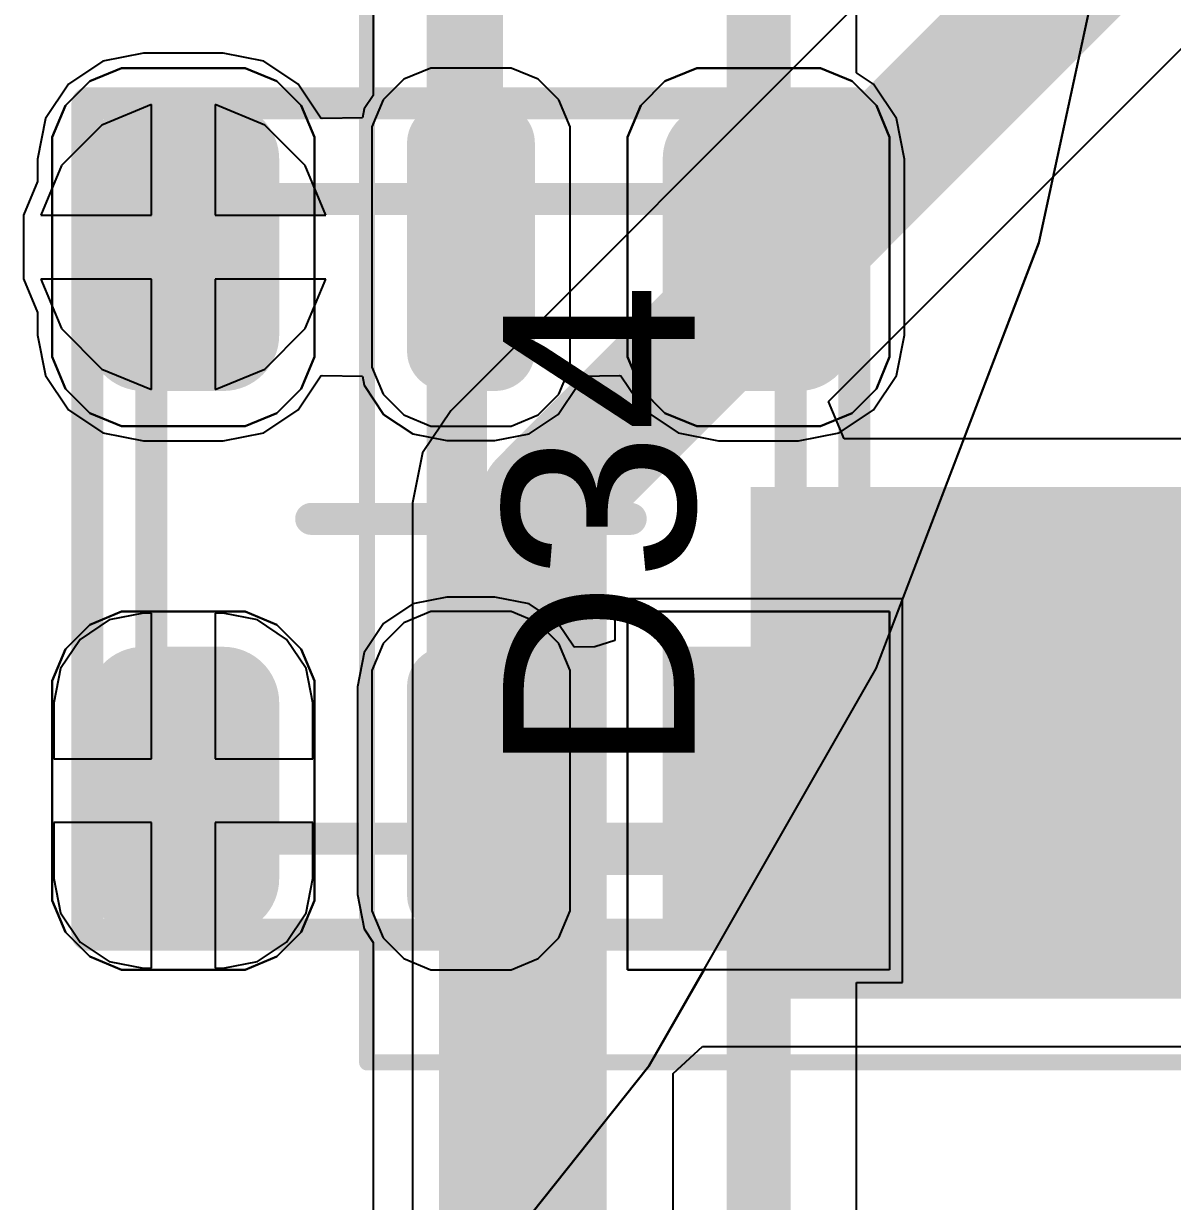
# Model space of a CAD drawing. Header units: inches. Extents: x -5 to 179, y -47 to 8.
# Drawn here: x 76.6 to 80.195, y -19.16 to -15.476 of the extents above; entities that cross this region are included whole.
import ezdxf

# ---------------------------------------------------------------- set-up
doc = ezdxf.new("R2010")
doc.units = ezdxf.units.IN
for name, color, linetype in [('Bottom 3D Body', 56, 'Continuous'), ('Bottom Courtyard', 56, 'Continuous'), ('Bottom Layer', 5, 'Continuous'), ('Bottom Overlay', 54, 'Continuous'), ('Bottom Paste', 16, 'Continuous'), ('Bottom Solder', 6, 'Continuous'), ('Top 3D Body', 56, 'Continuous'), ('Top Courtyard', 56, 'Continuous'), ('Top Layer', 1, 'Continuous'), ('Top Overlay', 2, 'Continuous'), ('Top Paste', 8, 'Continuous'), ('Top Solder', 216, 'Continuous'), ('Via Holes', 16, 'Continuous')]:
    doc.layers.add(name, color=color, linetype=linetype)
doc.styles.add('Arial', font='', dxfattribs={"height": 0.2})
doc.styles.get('Arial').set_extended_font_data('Arial')

# ---------------------------------------------------------------- blocks, each defined once
blk = doc.blocks.new('TRIM_TC33X_2_103E_B_1006')
at = {"layer": 'Bottom Layer'}
blk.add_hatch(color=5, dxfattribs=at).paths.add_polyline_path([(0.7, -0.8), (0.7, 0.8), (2.2, 0.8), (2.2, -0.8)])
at = {"layer": 'Bottom Paste'}
blk.add_hatch(color=16, dxfattribs=at).paths.add_polyline_path([(0.7, -0.8), (0.7, 0.8), (2.2, 0.8), (2.2, -0.8)])
at = {"layer": 'Bottom Solder'}
blk.add_hatch(color=6, dxfattribs=at).paths.add_polyline_path([(0.65, -0.85), (0.65, 0.85), (2.25, 0.85), (2.25, -0.85)])
at = {"layer": 'Bottom 3D Body'}
for points in [[(1.8, -1.8, 0.127, 0.127, 0), (1.8, 1.8, 0.127, 0.127, 0)], [(1.8, -1.8, 0.127, 0.127, 0), (-2, -1.8, 0.127, 0.127, 0)]]:
    blk.add_lwpolyline(points, format="xyseb", dxfattribs=at)
blk.add_lwpolyline([(1.7682, -1.8, 0.0635, 0.0635, 1), (1.8317, -1.8, 0.0635, 0.0635, 1)], format="xyseb", close=True, dxfattribs=at)
blk.add_lwpolyline([(1.7682, -1.8, 0.0635, 0.0635, 1), (1.8317, -1.8, 0.0635, 0.0635, 1)], format="xyseb", close=True, dxfattribs=at)
at = {"layer": 'Bottom Courtyard'}
for points in [[(2.45, -2.05, 0.05, 0.05, 0), (2.45, 2.05, 0.05, 0.05, 0)], [(2.45, -2.05, 0.05, 0.05, 0), (-2.65, -2.05, 0.05, 0.05, 0)]]:
    blk.add_lwpolyline(points, format="xyseb", dxfattribs=at)
blk.add_lwpolyline([(2.4375, -2.05, 0.025, 0.025, 1), (2.4625, -2.05, 0.025, 0.025, 1)], format="xyseb", close=True, dxfattribs=at)
blk.add_lwpolyline([(2.4375, -2.05, 0.025, 0.025, 1), (2.4625, -2.05, 0.025, 0.025, 1)], format="xyseb", close=True, dxfattribs=at)
at = {"layer": 'Bottom Overlay'}
for points in [[(1.8, -1.8, 0.127, 0.127, 0), (1.8, -1.2, 0.127, 0.127, 0)], [(1.8, -1.8, 0.127, 0.127, 0), (-0.85, -1.8, 0.127, 0.127, 0)]]:
    blk.add_lwpolyline(points, format="xyseb", dxfattribs=at)
for points in [[(1.7682, -1.2, 0.0635, 0.0635, 1), (1.8317, -1.2, 0.0635, 0.0635, 1)], [(-0.8818, -1.8, 0.0635, 0.0635, 1), (-0.8183, -1.8, 0.0635, 0.0635, 1)], [(1.7682, -1.8, 0.0635, 0.0635, 1), (1.8317, -1.8, 0.0635, 0.0635, 1)], [(1.7682, -1.8, 0.0635, 0.0635, 1), (1.8317, -1.8, 0.0635, 0.0635, 1)]]:
    blk.add_lwpolyline(points, format="xyseb", close=True, dxfattribs=at)
blk = doc.blocks.new('APA_RGB_LED_2020_1062')
at = {"layer": 'Top Layer'}
h = blk.add_hatch(color=1, dxfattribs=at)
edge = h.paths.add_edge_path()
edge.add_arc((-1.125, 1.025), 0.125, 90, 180)
edge.add_line((-1.25, 1.025), (-1.25, 0.775))
edge.add_arc((-1.125, 0.775), 0.125, 180, 270)
edge.add_line((-1.125, 0.65), (-0.575, 0.65))
edge.add_arc((-0.575, 0.775), 0.125, 270, 360)
edge.add_line((-0.45, 0.775), (-0.45, 1.025))
edge.add_arc((-0.575, 1.025), 0.125, 0, 90)
edge.add_line((-0.575, 1.15), (-1.125, 1.15))
h = blk.add_hatch(color=1, dxfattribs=at)
edge = h.paths.add_edge_path()
edge.add_arc((0.575, 1.025), 0.125, 90, 180)
edge.add_line((0.45, 1.025), (0.45, 0.775))
edge.add_arc((0.575, 0.775), 0.125, 180, 270)
edge.add_line((0.575, 0.65), (1.125, 0.65))
edge.add_arc((1.125, 0.775), 0.125, 270, 360)
edge.add_line((1.25, 0.775), (1.25, 1.025))
edge.add_arc((1.125, 1.025), 0.125, 0, 90)
edge.add_line((1.125, 1.15), (0.575, 1.15))
h = blk.add_hatch(color=1, dxfattribs=at)
edge = h.paths.add_edge_path()
edge.add_arc((-1.175, 0.075), 0.075, 90, 180)
edge.add_line((-1.25, 0.075), (-1.25, -0.075))
edge.add_arc((-1.175, -0.075), 0.075, 180, 270)
edge.add_line((-1.175, -0.15), (-0.525, -0.15))
edge.add_arc((-0.525, -0.075), 0.075, 270, 360)
edge.add_line((-0.45, -0.075), (-0.45, 0.075))
edge.add_arc((-0.525, 0.075), 0.075, 0, 90)
edge.add_line((-0.525, 0.15), (-1.175, 0.15))
h = blk.add_hatch(color=1, dxfattribs=at)
edge = h.paths.add_edge_path()
edge.add_arc((0.525, 0.075), 0.075, 90, 180)
edge.add_line((0.45, 0.075), (0.45, -0.075))
edge.add_arc((0.525, -0.075), 0.075, 180, 270)
edge.add_line((0.525, -0.15), (1.175, -0.15))
edge.add_arc((1.175, -0.075), 0.075, 270, 360)
edge.add_line((1.25, -0.075), (1.25, 0.075))
edge.add_arc((1.175, 0.075), 0.075, 0, 90)
edge.add_line((1.175, 0.15), (0.525, 0.15))
blk.add_hatch(color=1, dxfattribs=at).paths.add_polyline_path([(-1.25, -0.65), (-0.45, -0.65), (-0.45, -1.15), (-1.25, -1.15)])
h = blk.add_hatch(color=1, dxfattribs=at)
edge = h.paths.add_edge_path()
edge.add_arc((0.575, -0.775), 0.125, 90, 180)
edge.add_line((0.45, -0.775), (0.45, -1.025))
edge.add_arc((0.575, -1.025), 0.125, 180, 270)
edge.add_line((0.575, -1.15), (1.125, -1.15))
edge.add_arc((1.125, -1.025), 0.125, 270, 360)
edge.add_line((1.25, -1.025), (1.25, -0.775))
edge.add_arc((1.125, -0.775), 0.125, 0, 90)
edge.add_line((1.125, -0.65), (0.575, -0.65))
at = {"layer": 'Top Paste'}
h = blk.add_hatch(color=8, dxfattribs=at)
edge = h.paths.add_edge_path()
edge.add_arc((-1.125, 1.025), 0.125, 90, 180)
edge.add_line((-1.25, 1.025), (-1.25, 0.775))
edge.add_arc((-1.125, 0.775), 0.125, 180, 270)
edge.add_line((-1.125, 0.65), (-0.575, 0.65))
edge.add_arc((-0.575, 0.775), 0.125, 270, 360)
edge.add_line((-0.45, 0.775), (-0.45, 1.025))
edge.add_arc((-0.575, 1.025), 0.125, 0, 90)
edge.add_line((-0.575, 1.15), (-1.125, 1.15))
h = blk.add_hatch(color=8, dxfattribs=at)
edge = h.paths.add_edge_path()
edge.add_arc((0.575, 1.025), 0.125, 90, 180)
edge.add_line((0.45, 1.025), (0.45, 0.775))
edge.add_arc((0.575, 0.775), 0.125, 180, 270)
edge.add_line((0.575, 0.65), (1.125, 0.65))
edge.add_arc((1.125, 0.775), 0.125, 270, 360)
edge.add_line((1.25, 0.775), (1.25, 1.025))
edge.add_arc((1.125, 1.025), 0.125, 0, 90)
edge.add_line((1.125, 1.15), (0.575, 1.15))
h = blk.add_hatch(color=8, dxfattribs=at)
edge = h.paths.add_edge_path()
edge.add_arc((-1.175, 0.075), 0.075, 90, 180)
edge.add_line((-1.25, 0.075), (-1.25, -0.075))
edge.add_arc((-1.175, -0.075), 0.075, 180, 270)
edge.add_line((-1.175, -0.15), (-0.525, -0.15))
edge.add_arc((-0.525, -0.075), 0.075, 270, 360)
edge.add_line((-0.45, -0.075), (-0.45, 0.075))
edge.add_arc((-0.525, 0.075), 0.075, 0, 90)
edge.add_line((-0.525, 0.15), (-1.175, 0.15))
h = blk.add_hatch(color=8, dxfattribs=at)
edge = h.paths.add_edge_path()
edge.add_arc((0.525, 0.075), 0.075, 90, 180)
edge.add_line((0.45, 0.075), (0.45, -0.075))
edge.add_arc((0.525, -0.075), 0.075, 180, 270)
edge.add_line((0.525, -0.15), (1.175, -0.15))
edge.add_arc((1.175, -0.075), 0.075, 270, 360)
edge.add_line((1.25, -0.075), (1.25, 0.075))
edge.add_arc((1.175, 0.075), 0.075, 0, 90)
edge.add_line((1.175, 0.15), (0.525, 0.15))
blk.add_hatch(color=8, dxfattribs=at).paths.add_polyline_path([(-1.25, -0.65), (-0.45, -0.65), (-0.45, -1.15), (-1.25, -1.15)])
h = blk.add_hatch(color=8, dxfattribs=at)
edge = h.paths.add_edge_path()
edge.add_arc((0.575, -0.775), 0.125, 90, 180)
edge.add_line((0.45, -0.775), (0.45, -1.025))
edge.add_arc((0.575, -1.025), 0.125, 180, 270)
edge.add_line((0.575, -1.15), (1.125, -1.15))
edge.add_arc((1.125, -1.025), 0.125, 270, 360)
edge.add_line((1.25, -1.025), (1.25, -0.775))
edge.add_arc((1.125, -0.775), 0.125, 0, 90)
edge.add_line((1.125, -0.65), (0.575, -0.65))
at = {"layer": 'Top Solder'}
h = blk.add_hatch(color=216, dxfattribs=at)
edge = h.paths.add_edge_path()
edge.add_arc((-1.125, 1.025), 0.175, 90, 180)
edge.add_line((-1.3, 1.025), (-1.3, 0.775))
edge.add_arc((-1.125, 0.775), 0.175, 180, 270)
edge.add_line((-1.125, 0.6), (-0.575, 0.6))
edge.add_arc((-0.575, 0.775), 0.175, 270, 360)
edge.add_line((-0.4, 0.775), (-0.4, 1.025))
edge.add_arc((-0.575, 1.025), 0.175, 0, 90)
edge.add_line((-0.575, 1.2), (-1.125, 1.2))
h = blk.add_hatch(color=216, dxfattribs=at)
edge = h.paths.add_edge_path()
edge.add_arc((0.575, 1.025), 0.175, 90, 180)
edge.add_line((0.4, 1.025), (0.4, 0.775))
edge.add_arc((0.575, 0.775), 0.175, 180, 270)
edge.add_line((0.575, 0.6), (1.125, 0.6))
edge.add_arc((1.125, 0.775), 0.175, 270, 360)
edge.add_line((1.3, 0.775), (1.3, 1.025))
edge.add_arc((1.125, 1.025), 0.175, 0, 90)
edge.add_line((1.125, 1.2), (0.575, 1.2))
h = blk.add_hatch(color=216, dxfattribs=at)
edge = h.paths.add_edge_path()
edge.add_arc((-1.175, 0.075), 0.125, 90, 180)
edge.add_line((-1.3, 0.075), (-1.3, -0.075))
edge.add_arc((-1.175, -0.075), 0.125, 180, 270)
edge.add_line((-1.175, -0.2), (-0.525, -0.2))
edge.add_arc((-0.525, -0.075), 0.125, 270, 360)
edge.add_line((-0.4, -0.075), (-0.4, 0.075))
edge.add_arc((-0.525, 0.075), 0.125, 0, 90)
edge.add_line((-0.525, 0.2), (-1.175, 0.2))
h = blk.add_hatch(color=216, dxfattribs=at)
edge = h.paths.add_edge_path()
edge.add_arc((0.525, 0.075), 0.125, 90, 180)
edge.add_line((0.4, 0.075), (0.4, -0.075))
edge.add_arc((0.525, -0.075), 0.125, 180, 270)
edge.add_line((0.525, -0.2), (1.175, -0.2))
edge.add_arc((1.175, -0.075), 0.125, 270, 360)
edge.add_line((1.3, -0.075), (1.3, 0.075))
edge.add_arc((1.175, 0.075), 0.125, 0, 90)
edge.add_line((1.175, 0.2), (0.525, 0.2))
blk.add_hatch(color=216, dxfattribs=at).paths.add_polyline_path([(-1.3, -0.6), (-0.4, -0.6), (-0.4, -1.2), (-1.3, -1.2)])
h = blk.add_hatch(color=216, dxfattribs=at)
edge = h.paths.add_edge_path()
edge.add_arc((0.575, -0.775), 0.175, 90, 180)
edge.add_line((0.4, -0.775), (0.4, -1.025))
edge.add_arc((0.575, -1.025), 0.175, 180, 270)
edge.add_line((0.575, -1.2), (1.125, -1.2))
edge.add_arc((1.125, -1.025), 0.175, 270, 360)
edge.add_line((1.3, -1.025), (1.3, -0.775))
edge.add_arc((1.125, -0.775), 0.175, 0, 90)
edge.add_line((1.125, -0.6), (0.575, -0.6))
at = {"layer": 'Top 3D Body'}
for points in [[(-1, 1, 0.1, 0.1, 0), (1, 1, 0.1, 0.1, 0)], [(-1, 1, 0.1, 0.1, 0), (-1, -1, 0.1, 0.1, 0)], [(1, 1, 0.1, 0.1, 0), (1, -1, 0.1, 0.1, 0)], [(-1, -1, 0.1, 0.1, 0), (1, -1, 0.1, 0.1, 0)]]:
    blk.add_lwpolyline(points, format="xyseb", dxfattribs=at)
for points in [[(-1.025, 1, 0.05, 0.05, 1), (-0.975, 1, 0.05, 0.05, 1)], [(-1.025, 1, 0.05, 0.05, 1), (-0.975, 1, 0.05, 0.05, 1)], [(0.975, 1, 0.05, 0.05, 1), (1.025, 1, 0.05, 0.05, 1)], [(0.975, 1, 0.05, 0.05, 1), (1.025, 1, 0.05, 0.05, 1)], [(-1.025, -1, 0.05, 0.05, 1), (-0.975, -1, 0.05, 0.05, 1)], [(-1.025, -1, 0.05, 0.05, 1), (-0.975, -1, 0.05, 0.05, 1)], [(0.975, -1, 0.05, 0.05, 1), (1.025, -1, 0.05, 0.05, 1)], [(0.975, -1, 0.05, 0.05, 1), (1.025, -1, 0.05, 0.05, 1)]]:
    blk.add_lwpolyline(points, format="xyseb", close=True, dxfattribs=at)
at = {"layer": 'Top Courtyard'}
for points in [[(-1.3, 1.2, 0.1, 0.1, 0), (-1.3, -1.2, 0.1, 0.1, 0)], [(-1.3, 1.2, 0.1, 0.1, 0), (1.3, 1.2, 0.1, 0.1, 0)], [(1.3, 1.2, 0.1, 0.1, 0), (1.3, -1.2, 0.1, 0.1, 0)], [(0, 0.5, 0.1, 0.1, 0), (0, -0.5, 0.1, 0.1, 0)], [(-0.5, 0, 0.1, 0.1, 0), (0.5, 0, 0.1, 0.1, 0)], [(-1.3, -1.2, 0.1, 0.1, 0), (1.3, -1.2, 0.1, 0.1, 0)]]:
    blk.add_lwpolyline(points, format="xyseb", dxfattribs=at)
for points in [[(-1.325, 1.2, 0.05, 0.05, 1), (-1.275, 1.2, 0.05, 0.05, 1)], [(-1.325, 1.2, 0.05, 0.05, 1), (-1.275, 1.2, 0.05, 0.05, 1)], [(1.275, 1.2, 0.05, 0.05, 1), (1.325, 1.2, 0.05, 0.05, 1)], [(1.275, 1.2, 0.05, 0.05, 1), (1.325, 1.2, 0.05, 0.05, 1)], [(-0.025, 0.5, 0.05, 0.05, 1), (0.025, 0.5, 0.05, 0.05, 1)], [(-0.525, 0, 0.05, 0.05, 1), (-0.475, 0, 0.05, 0.05, 1)], [(0.475, 0, 0.05, 0.05, 1), (0.525, 0, 0.05, 0.05, 1)], [(-0.025, -0.5, 0.05, 0.05, 1), (0.025, -0.5, 0.05, 0.05, 1)], [(-1.325, -1.2, 0.05, 0.05, 1), (-1.275, -1.2, 0.05, 0.05, 1)], [(-1.325, -1.2, 0.05, 0.05, 1), (-1.275, -1.2, 0.05, 0.05, 1)], [(1.275, -1.2, 0.05, 0.05, 1), (1.325, -1.2, 0.05, 0.05, 1)], [(1.275, -1.2, 0.05, 0.05, 1), (1.325, -1.2, 0.05, 0.05, 1)]]:
    blk.add_lwpolyline(points, format="xyseb", close=True, dxfattribs=at)
at = {"layer": 'Top Overlay'}
for p, q in [((-1.2929, 1.2689), (-1.1937, 1.31)), ((-1.1937, 1.31), (-1.14, 1.31)), ((-1.14, 1.31), (-1.14, 1.31)), ((-1.14, 1.31), (-0.56, 1.31)), ((-0.56, 1.31), (-0.5063, 1.31)), ((-0.5063, 1.31), (-0.4071, 1.2689)), ((0.4071, 1.2689), (0.5063, 1.31)), ((0.5063, 1.31), (0.56, 1.31)), ((0.56, 1.31), (0.56, 1.31)), ((0.56, 1.31), (1.14, 1.31)), ((1.14, 1.31), (1.1937, 1.31)), ((1.1937, 1.31), (1.2929, 1.2689)), ((-1.3689, 1.1929), (-1.2929, 1.2689)), ((-0.4071, 1.2689), (-0.3311, 1.1929)), ((0.3311, 1.1929), (0.4071, 1.2689)), ((1.2929, 1.2689), (1.3689, 1.1929)), ((-1.41, 1.0937), (-1.3689, 1.1929)), ((-0.3311, 1.1929), (-0.29, 1.0937)), ((0.29, 1.0937), (0.3311, 1.1929)), ((1.3689, 1.1929), (1.41, 1.0937)), ((-1.41, 1.04), (-1.41, 1.0937)), ((-0.29, 1.0937), (-0.29, 1.04)), ((0.29, 1.04), (0.29, 1.0937)), ((1.41, 1.0937), (1.41, 1.04)), ((-1.41, 0.76), (-1.41, 1.04)), ((-0.29, 1.04), (-0.29, 1.04)), ((-0.29, 1.04), (-0.29, 0.76)), ((0.29, 0.76), (0.29, 1.04)), ((1.41, 1.04), (1.41, 1.04)), ((1.41, 1.04), (1.41, 0.76)), ((-1.41, 0.76), (-1.41, 0.76)), ((-1.41, 0.7063), (-1.41, 0.76)), ((-0.29, 0.76), (-0.29, 0.7063)), ((0.29, 0.76), (0.29, 0.76)), ((0.29, 0.7063), (0.29, 0.76)), ((1.41, 0.76), (1.41, 0.7063)), ((-1.3689, 0.6071), (-1.41, 0.7063)), ((-0.29, 0.7063), (-0.3311, 0.6071)), ((0.3311, 0.6071), (0.29, 0.7063)), ((1.41, 0.7063), (1.3689, 0.6071)), ((-1.2929, 0.5311), (-1.3689, 0.6071)), ((-0.3311, 0.6071), (-0.4071, 0.5311)), ((0.4071, 0.5311), (0.3311, 0.6071)), ((1.3689, 0.6071), (1.2929, 0.5311)), ((-1.1937, 0.49), (-1.2929, 0.5311)), ((-0.4071, 0.5311), (-0.5063, 0.49)), ((0.5063, 0.49), (0.4071, 0.5311)), ((1.2929, 0.5311), (1.1937, 0.49)), ((-1.14, 0.49), (-1.1937, 0.49)), ((-0.56, 0.49), (-1.14, 0.49)), ((-0.5063, 0.49), (-0.56, 0.49)), ((-0.56, 0.49), (-0.56, 0.49)), ((0.56, 0.49), (0.5063, 0.49)), ((1.14, 0.49), (0.56, 0.49)), ((1.1937, 0.49), (1.14, 0.49)), ((1.14, 0.49), (1.14, 0.49)), ((-1.2258, 0.31), (-1.3103, 0.275)), ((-1.18, 0.31), (-1.2258, 0.31)), ((-0.52, 0.31), (-1.18, 0.31)), ((-0.4743, 0.31), (-0.52, 0.31)), ((-0.52, 0.31), (-0.52, 0.31)), ((-0.3897, 0.275), (-0.4743, 0.31)), ((0.4742, 0.31), (0.3897, 0.275)), ((0.52, 0.31), (0.4742, 0.31)), ((1.18, 0.31), (0.52, 0.31)), ((1.2258, 0.31), (1.18, 0.31)), ((1.18, 0.31), (1.18, 0.31)), ((1.3103, 0.275), (1.2258, 0.31)), ((-1.3103, 0.275), (-1.375, 0.2103)), ((-0.325, 0.2103), (-0.3897, 0.275)), ((0.3897, 0.275), (0.325, 0.2103)), ((1.375, 0.2103), (1.3103, 0.275)), ((-1.375, 0.2103), (-1.41, 0.1258)), ((-0.29, 0.1258), (-0.325, 0.2103)), ((0.325, 0.2103), (0.29, 0.1258)), ((1.41, 0.1258), (1.375, 0.2103)), ((-1.41, 0.1258), (-1.41, 0.08)), ((-0.29, 0.08), (-0.29, 0.1258)), ((0.29, 0.1258), (0.29, 0.08)), ((1.41, 0.08), (1.41, 0.1258)), ((-1.41, 0.08), (-1.41, -0.08)), ((-1.41, 0.08), (-1.41, 0.08)), ((-0.29, -0.08), (-0.29, 0.08)), ((0.29, 0.08), (0.29, -0.08)), ((0.29, 0.08), (0.29, 0.08)), ((1.41, -0.08), (1.41, 0.08)), ((-1.41, -0.08), (-1.41, -0.1257)), ((-0.29, -0.1257), (-0.29, -0.08)), ((-0.29, -0.08), (-0.29, -0.08)), ((0.29, -0.08), (0.29, -0.1257)), ((1.41, -0.1257), (1.41, -0.08)), ((1.41, -0.08), (1.41, -0.08)), ((-1.41, -0.1257), (-1.375, -0.2103)), ((-0.325, -0.2103), (-0.29, -0.1257)), ((0.29, -0.1257), (0.325, -0.2103)), ((1.375, -0.2103), (1.41, -0.1257)), ((-1.375, -0.2103), (-1.3103, -0.275)), ((-0.3897, -0.275), (-0.325, -0.2103)), ((0.325, -0.2103), (0.3897, -0.275)), ((1.3103, -0.275), (1.375, -0.2103)), ((-1.3103, -0.275), (-1.2258, -0.31)), ((-0.4743, -0.31), (-0.3897, -0.275)), ((0.3897, -0.275), (0.4742, -0.31)), ((1.2258, -0.31), (1.3103, -0.275)), ((-1.2258, -0.31), (-1.18, -0.31)), ((-1.18, -0.31), (-1.18, -0.31)), ((-1.18, -0.31), (-0.52, -0.31)), ((-0.52, -0.31), (-0.4743, -0.31)), ((0.4742, -0.31), (0.52, -0.31)), ((0.52, -0.31), (0.52, -0.31)), ((0.52, -0.31), (1.18, -0.31)), ((1.18, -0.31), (1.2258, -0.31)), ((-1.41, -1.31), (-1.41, -0.49)), ((-1.41, -0.49), (-0.29, -0.49)), ((-0.29, -0.49), (-0.29, -1.31)), ((0.4071, -0.5311), (0.5063, -0.49)), ((0.5063, -0.49), (0.56, -0.49)), ((0.56, -0.49), (0.56, -0.49)), ((0.56, -0.49), (1.14, -0.49)), ((1.14, -0.49), (1.1937, -0.49)), ((1.1937, -0.49), (1.2929, -0.5311)), ((0.3311, -0.6071), (0.4071, -0.5311)), ((1.2929, -0.5311), (1.3689, -0.6071)), ((0.29, -0.7063), (0.3311, -0.6071)), ((1.3689, -0.6071), (1.41, -0.7063)), ((0.29, -0.76), (0.29, -0.7063)), ((1.41, -0.7063), (1.41, -0.76)), ((0.29, -1.04), (0.29, -0.76)), ((1.41, -0.76), (1.41, -0.76)), ((1.41, -0.76), (1.41, -1.04)), ((0.29, -1.04), (0.29, -1.04)), ((0.29, -1.0937), (0.29, -1.04)), ((1.41, -1.04), (1.41, -1.0937)), ((0.3311, -1.1929), (0.29, -1.0937)), ((1.41, -1.0937), (1.3689, -1.1929)), ((0.4071, -1.2689), (0.3311, -1.1929)), ((1.3689, -1.1929), (1.2929, -1.2689)), ((0.5063, -1.31), (0.4071, -1.2689)), ((1.2929, -1.2689), (1.1937, -1.31)), ((-0.29, -1.31), (-1.41, -1.31)), ((0.56, -1.31), (0.5063, -1.31)), ((1.14, -1.31), (0.56, -1.31)), ((1.1937, -1.31), (1.14, -1.31)), ((1.14, -1.31), (1.14, -1.31))]:
    blk.add_line(p, q, dxfattribs=at)
at = {"layer": 'Top Courtyard', "style": 'Arial'}
blk.add_text('D34', height=0.6, dxfattribs=at).set_placement((-0.8, -0.7))

msp = doc.modelspace()

# ---------------------------------------------------------------- hatches: boundary and pattern name
at = {"layer": 'Bottom Layer'}
h = msp.add_hatch(color=5, dxfattribs=at)
edge = h.paths.add_edge_path()
edge.add_arc((77.1, -16.175), 0.3, 0, 360)
at = {"layer": 'Top Layer'}
h = msp.add_hatch(color=1, dxfattribs=at)
edge = h.paths.add_edge_path()
edge.add_arc((77.1, -16.175), 0.3, 0, 360)
at = {"layer": 'Via Holes'}
h = msp.add_hatch(color=7, dxfattribs=at)
edge = h.paths.add_edge_path()
edge.add_arc((77.1, -16.175), 0.15, 0, 360)

# ---------------------------------------------------------------- linework, layer by layer
at = {"layer": 'Bottom Layer'}
for p, q in [((79.1191, -16.6577), (80.5018, -15.275)), ((79.2809, -15.3423), (77.9366, -16.6866)), ((77, -15.7293), (76.8451, -15.7935)), ((77, -16.075), (77, -15.7293)), ((77.3549, -15.7935), (77.2, -15.7293)), ((77.2, -15.7293), (77.2, -16.075)), ((76.8451, -15.7935), (76.7185, -15.9201)), ((77.4815, -15.9201), (77.3549, -15.7935)), ((76.7185, -15.9201), (76.6543, -16.075)), ((77.5457, -16.075), (77.4815, -15.9201)), ((76.6543, -16.075), (77, -16.075)), ((77.2, -16.075), (77.5457, -16.075)), ((77, -16.275), (76.6543, -16.275)), ((76.6543, -16.275), (76.7185, -16.4299)), ((77, -16.6207), (77, -16.275)), ((77.5457, -16.275), (77.2, -16.275)), ((77.2, -16.275), (77.2, -16.6207)), ((77.4815, -16.4299), (77.5457, -16.275)), ((76.7185, -16.4299), (76.8451, -16.5565)), ((77.3549, -16.5565), (77.4815, -16.4299)), ((76.8451, -16.5565), (77, -16.6207)), ((77.2, -16.6207), (77.3549, -16.5565)), ((79.1677, -16.775), (79.1191, -16.6577)), ((77.9366, -16.6866), (77.8482, -16.8189)), ((80.2924, -16.775), (79.1677, -16.775)), ((77.8482, -16.8189), (77.8172, -16.975)), ((77.8172, -16.975), (77.8172, -16.975)), ((77.8172, -16.975), (77.8172, -20.1922)), ((78.6328, -18.7591), (78.725, -18.675)), ((78.725, -18.675), (80.725, -18.675)), ((78.6328, -20.631), (78.6328, -18.7591))]:
    msp.add_line(p, q, dxfattribs=at)
for points in [[(78.225, -16.975, 0.4, 0.4, 0), (80.725, -14.475, 0.4, 0.4, 0)], [(79.775, -17.725, 0.2, 0.2, 0), (81.2, -16.3, 0.2, 0.2, 0)], [(78.225, -20.631, 0.4, 0.4, 0), (78.225, -16.975, 0.4, 0.4, 0)], [(79.725, -17.725, 0.2, 0.2, 0), (79.775, -17.725, 0.2, 0.2, 0)]]:
    msp.add_lwpolyline(points, format="xyseb", dxfattribs=at)
for points in [[(78.125, -16.975, 0.2, 0.2, 1), (78.325, -16.975, 0.2, 0.2, 1)], [(78.125, -16.975, 0.2, 0.2, 1), (78.325, -16.975, 0.2, 0.2, 1)], [(79.675, -17.725, 0.1, 0.1, 1), (79.775, -17.725, 0.1, 0.1, 1)], [(79.725, -17.725, 0.1, 0.1, 1), (79.825, -17.725, 0.1, 0.1, 1)], [(79.725, -17.725, 0.1, 0.1, 1), (79.825, -17.725, 0.1, 0.1, 1)]]:
    msp.add_lwpolyline(points, format="xyseb", close=True, dxfattribs=at)
at = {"layer": 'Top Layer'}
for p, q in [((77.6941, -14.4845), (77.6941, -15.7005)), ((79.2059, -15.63), (79.2059, -14.61)), ((76.975, -15.5686), (76.8482, -15.5939)), ((77.225, -15.5686), (76.975, -15.5686)), ((77.3518, -15.5939), (77.225, -15.5686)), ((76.8482, -15.5939), (76.7407, -15.6657)), ((77.4593, -15.6657), (77.3518, -15.5939)), ((79.2593, -15.6657), (79.2059, -15.63)), ((76.7407, -15.6657), (76.6689, -15.7732)), ((77.5306, -15.7723), (77.4593, -15.6657)), ((79.3311, -15.7732), (79.2593, -15.6657)), ((77.6941, -15.7005), (77.666, -15.7427)), ((77.666, -15.7427), (77.6603, -15.7713)), ((76.6689, -15.7732), (76.6436, -15.9)), ((77.5348, -15.7731), (77.5306, -15.7723)), ((77.6603, -15.7713), (77.5348, -15.7731)), ((79.3564, -15.9), (79.3311, -15.7732)), ((76.6436, -15.9), (76.6436, -15.9702)), ((79.3564, -16.45), (79.3564, -15.9)), ((76.6436, -15.9702), (76.6, -16.0755)), ((76.6, -16.0755), (76.6, -16.2745)), ((76.6, -16.2745), (76.6436, -16.3798)), ((76.6436, -16.3798), (76.6436, -16.45)), ((76.6436, -16.45), (76.6689, -16.5768)), ((79.3311, -16.5768), (79.3564, -16.45)), ((76.6689, -16.5768), (76.7407, -16.6843)), ((77.4593, -16.6843), (77.5306, -16.5777)), ((77.5306, -16.5777), (77.5348, -16.5769)), ((77.5348, -16.5769), (77.6603, -16.5787)), ((77.6603, -16.5787), (77.666, -16.6073)), ((77.666, -16.6073), (77.7267, -16.6983)), ((78.2733, -16.6983), (78.334, -16.6073)), ((78.334, -16.6073), (78.3397, -16.5787)), ((78.3397, -16.5787), (78.4652, -16.5769)), ((78.4652, -16.5769), (78.4694, -16.5777)), ((78.4694, -16.5777), (78.5407, -16.6843)), ((79.2593, -16.6843), (79.3311, -16.5768)), ((76.7407, -16.6843), (76.8482, -16.7561)), ((77.3518, -16.7561), (77.4593, -16.6843)), ((78.5407, -16.6843), (78.6482, -16.7561)), ((79.1518, -16.7561), (79.2593, -16.6843)), ((77.7267, -16.6983), (77.8177, -16.759)), ((78.1823, -16.759), (78.2733, -16.6983)), ((76.8482, -16.7561), (76.975, -16.7814)), ((77.225, -16.7814), (77.3518, -16.7561)), ((77.8177, -16.759), (77.925, -16.7804)), ((78.075, -16.7804), (78.1823, -16.759)), ((78.6482, -16.7561), (78.775, -16.7814)), ((79.025, -16.7814), (79.1518, -16.7561)), ((76.975, -16.7814), (77.225, -16.7814)), ((77.925, -16.7804), (78.075, -16.7804)), ((78.775, -16.7814), (79.025, -16.7814)), ((77.925, -17.2696), (77.8177, -17.291)), ((78.075, -17.2696), (77.925, -17.2696)), ((78.1823, -17.291), (78.075, -17.2696)), ((79.35, -17.275), (78.45, -17.275)), ((78.45, -17.275), (78.45, -17.4051)), ((79.35, -18.475), (79.35, -17.275)), ((77.8177, -17.291), (77.7267, -17.3517)), ((78.2733, -17.3517), (78.1823, -17.291)), ((76.8677, -17.341), (76.7767, -17.4017)), ((76.975, -17.3196), (76.8677, -17.341)), ((77, -17.3196), (76.975, -17.3196)), ((77, -17.775), (77, -17.3196)), ((77.225, -17.3196), (77.2, -17.3196)), ((77.2, -17.3196), (77.2, -17.775)), ((77.3323, -17.341), (77.225, -17.3196)), ((77.4233, -17.4017), (77.3323, -17.341)), ((77.7267, -17.3517), (77.666, -17.4427)), ((78.323, -17.4262), (78.2733, -17.3517)), ((76.7767, -17.4017), (76.716, -17.4927)), ((77.484, -17.4927), (77.4233, -17.4017)), ((78.45, -17.4051), (78.388, -17.4252)), ((77.666, -17.4427), (77.6446, -17.55)), ((78.388, -17.4252), (78.323, -17.4262)), ((76.716, -17.4927), (76.6946, -17.6)), ((77.5054, -17.6), (77.484, -17.4927)), ((77.6446, -17.55), (77.6446, -18.2)), ((76.6946, -17.6), (76.6946, -17.775)), ((77.5054, -17.775), (77.5054, -17.6)), ((76.6946, -17.775), (77, -17.775)), ((77.2, -17.775), (77.5054, -17.775)), ((77, -17.975), (76.6946, -17.975)), ((76.6946, -17.975), (76.6946, -18.15)), ((77, -18.4304), (77, -17.975)), ((77.5054, -17.975), (77.2, -17.975)), ((77.2, -17.975), (77.2, -18.4304)), ((77.5054, -18.15), (77.5054, -17.975)), ((76.6946, -18.15), (76.716, -18.2573)), ((77.484, -18.2573), (77.5054, -18.15)), ((77.6446, -18.2), (77.666, -18.3073)), ((76.716, -18.2573), (76.7767, -18.3483)), ((77.4233, -18.3483), (77.484, -18.2573)), ((77.666, -18.3073), (77.6941, -18.3495)), ((76.7767, -18.3483), (76.8677, -18.409)), ((77.3323, -18.409), (77.4233, -18.3483)), ((77.6941, -18.3495), (77.6941, -20.1211)), ((76.8677, -18.409), (76.975, -18.4304)), ((77.225, -18.4304), (77.3323, -18.409)), ((76.975, -18.4304), (77, -18.4304)), ((77.2, -18.4304), (77.225, -18.4304)), ((79.2059, -20.6), (79.2059, -18.475)), ((79.2059, -18.475), (79.35, -18.475))]:
    msp.add_line(p, q, dxfattribs=at)
for points in [[(78, -16.175, 0.2, 0.2, 0), (78, -14.01, 0.2, 0.2, 0)], [(78.9, -16.175, 0.2, 0.2, 0), (78.9, -14.01, 0.2, 0.2, 0)], [(78, -20.8, 0.2, 0.2, 0), (78, -17.875, 0.2, 0.2, 0)], [(78.9, -20.6, 0.2, 0.2, 0), (78.9, -17.875, 0.2, 0.2, 0)]]:
    msp.add_lwpolyline(points, format="xyseb", dxfattribs=at)
for points in [[(77.95, -16.175, 0.1, 0.1, 1), (78.05, -16.175, 0.1, 0.1, 1)], [(78.85, -16.175, 0.1, 0.1, 1), (78.95, -16.175, 0.1, 0.1, 1)], [(77.95, -17.875, 0.1, 0.1, 1), (78.05, -17.875, 0.1, 0.1, 1)], [(78.85, -17.875, 0.1, 0.1, 1), (78.95, -17.875, 0.1, 0.1, 1)]]:
    msp.add_lwpolyline(points, format="xyseb", close=True, dxfattribs=at)
at = {"layer": 'Top Overlay'}
for p, q in [((80.0787, -14.7684), (79.7772, -16.1614)), ((76.9063, -15.615), (76.8071, -15.6561)), ((77.2937, -15.615), (76.9063, -15.615)), ((77.3929, -15.6561), (77.2937, -15.615)), ((77.8742, -15.615), (77.7897, -15.65)), ((78.1257, -15.615), (77.8742, -15.615)), ((78.2103, -15.65), (78.1257, -15.615)), ((78.7063, -15.615), (78.6071, -15.6561)), ((79.0937, -15.615), (78.7063, -15.615)), ((79.1929, -15.6561), (79.0937, -15.615)), ((77.7897, -15.65), (77.725, -15.7147)), ((78.275, -15.7147), (78.2103, -15.65)), ((76.8071, -15.6561), (76.7311, -15.7321)), ((77.4689, -15.7321), (77.3929, -15.6561)), ((78.6071, -15.6561), (78.5311, -15.7321)), ((79.2689, -15.7321), (79.1929, -15.6561)), ((77.725, -15.7147), (77.69, -15.7992)), ((78.31, -15.7992), (78.275, -15.7147)), ((76.7311, -15.7321), (76.69, -15.8313)), ((77.51, -15.8313), (77.4689, -15.7321)), ((78.5311, -15.7321), (78.49, -15.8313)), ((79.31, -15.8313), (79.2689, -15.7321)), ((77.69, -15.7992), (77.69, -15.845)), ((78.31, -15.845), (78.31, -15.7992)), ((76.69, -15.8313), (76.69, -15.885)), ((77.51, -15.885), (77.51, -15.8313)), ((78.49, -15.8313), (78.49, -15.885)), ((79.31, -15.885), (79.31, -15.8313)), ((77.69, -15.845), (77.69, -16.505)), ((78.31, -16.505), (78.31, -15.845)), ((76.69, -15.885), (76.69, -16.465)), ((77.51, -16.465), (77.51, -15.885)), ((78.49, -15.885), (78.49, -16.465)), ((79.31, -16.465), (79.31, -15.885)), ((79.7772, -16.1614), (79.31, -17.3815)), ((76.69, -16.465), (76.69, -16.5187)), ((77.51, -16.5187), (77.51, -16.465)), ((78.49, -16.465), (78.49, -16.5187)), ((79.31, -16.5187), (79.31, -16.465)), ((76.69, -16.5187), (76.7311, -16.6179)), ((77.4689, -16.6179), (77.51, -16.5187)), ((77.69, -16.505), (77.69, -16.5508)), ((78.31, -16.5508), (78.31, -16.505)), ((78.49, -16.5187), (78.5311, -16.6179)), ((79.2689, -16.6179), (79.31, -16.5187)), ((77.69, -16.5508), (77.725, -16.6353)), ((78.275, -16.6353), (78.31, -16.5508)), ((76.7311, -16.6179), (76.8071, -16.6939)), ((77.3929, -16.6939), (77.4689, -16.6179)), ((77.725, -16.6353), (77.7897, -16.7)), ((78.2103, -16.7), (78.275, -16.6353)), ((78.5311, -16.6179), (78.6071, -16.6939)), ((79.1929, -16.6939), (79.2689, -16.6179)), ((76.8071, -16.6939), (76.9063, -16.735)), ((77.2937, -16.735), (77.3929, -16.6939)), ((77.7897, -16.7), (77.8742, -16.735)), ((78.1257, -16.735), (78.2103, -16.7)), ((78.6071, -16.6939), (78.7063, -16.735)), ((79.0937, -16.735), (79.1929, -16.6939)), ((76.9063, -16.735), (77.2937, -16.735)), ((77.8742, -16.735), (78.1257, -16.735)), ((78.7063, -16.735), (79.0937, -16.735)), ((76.9063, -17.315), (76.8071, -17.3561)), ((77.2937, -17.315), (76.9063, -17.315)), ((77.3929, -17.3561), (77.2937, -17.315)), ((77.8742, -17.315), (77.7897, -17.35)), ((78.1257, -17.315), (77.8742, -17.315)), ((78.2103, -17.35), (78.1257, -17.315)), ((79.31, -17.315), (78.49, -17.315)), ((78.49, -17.315), (78.49, -18.435)), ((79.31, -17.3815), (79.31, -17.315)), ((76.8071, -17.3561), (76.7311, -17.4321)), ((77.4689, -17.4321), (77.3929, -17.3561)), ((77.7897, -17.35), (77.725, -17.4147)), ((78.275, -17.4147), (78.2103, -17.35)), ((77.725, -17.4147), (77.69, -17.4993)), ((78.31, -17.4993), (78.275, -17.4147)), ((76.7311, -17.4321), (76.69, -17.5313)), ((77.51, -17.5313), (77.4689, -17.4321)), ((76.69, -17.5313), (76.69, -17.585)), ((77.51, -17.585), (77.51, -17.5313)), ((77.69, -17.4993), (77.69, -17.545)), ((78.31, -17.545), (78.31, -17.4993)), ((77.69, -17.545), (77.69, -18.205)), ((78.31, -18.205), (78.31, -17.545)), ((76.69, -17.585), (76.69, -18.165)), ((77.51, -18.165), (77.51, -17.585)), ((76.69, -18.165), (76.69, -18.2187)), ((77.51, -18.2187), (77.51, -18.165)), ((76.69, -18.2187), (76.7311, -18.3179)), ((77.4689, -18.3179), (77.51, -18.2187)), ((77.69, -18.205), (77.69, -18.2508)), ((78.31, -18.2508), (78.31, -18.205)), ((77.69, -18.2508), (77.725, -18.3353)), ((78.275, -18.3353), (78.31, -18.2508)), ((76.7311, -18.3179), (76.8071, -18.3939)), ((77.3929, -18.3939), (77.4689, -18.3179)), ((77.725, -18.3353), (77.7897, -18.4)), ((78.2103, -18.4), (78.275, -18.3353)), ((76.8071, -18.3939), (76.9063, -18.435)), ((77.2937, -18.435), (77.3929, -18.3939)), ((77.7897, -18.4), (77.8742, -18.435)), ((78.1257, -18.435), (78.2103, -18.4)), ((76.9063, -18.435), (77.2937, -18.435)), ((77.8742, -18.435), (78.1257, -18.435)), ((78.49, -18.435), (78.7293, -18.435)), ((78.7293, -18.435), (78.5571, -18.7365)), ((78.5571, -18.7365), (77.6534, -19.8685))]:
    msp.add_line(p, q, dxfattribs=at)
at = {"layer": 'Top Solder'}
for p, q in [((79.7772, -16.1614), (80.0787, -14.7684)), ((79.2675, -17.4925), (79.7772, -16.1614)), ((78.5571, -18.7365), (79.2675, -17.4925)), ((77.6534, -19.8685), (78.5571, -18.7365))]:
    msp.add_line(p, q, dxfattribs=at)

# ---------------------------------------------------------------- block references
for name, p, rotation in [('TRIM_TC33X_2_103E_B_1006', (79.725, -16.275), 270), ('APA_RGB_LED_2020_1062', (78, -17.025), 90)]:
    msp.add_blockref(name, p, dxfattribs=dict(rotation=rotation))

doc.saveas('drawing.dxf')
